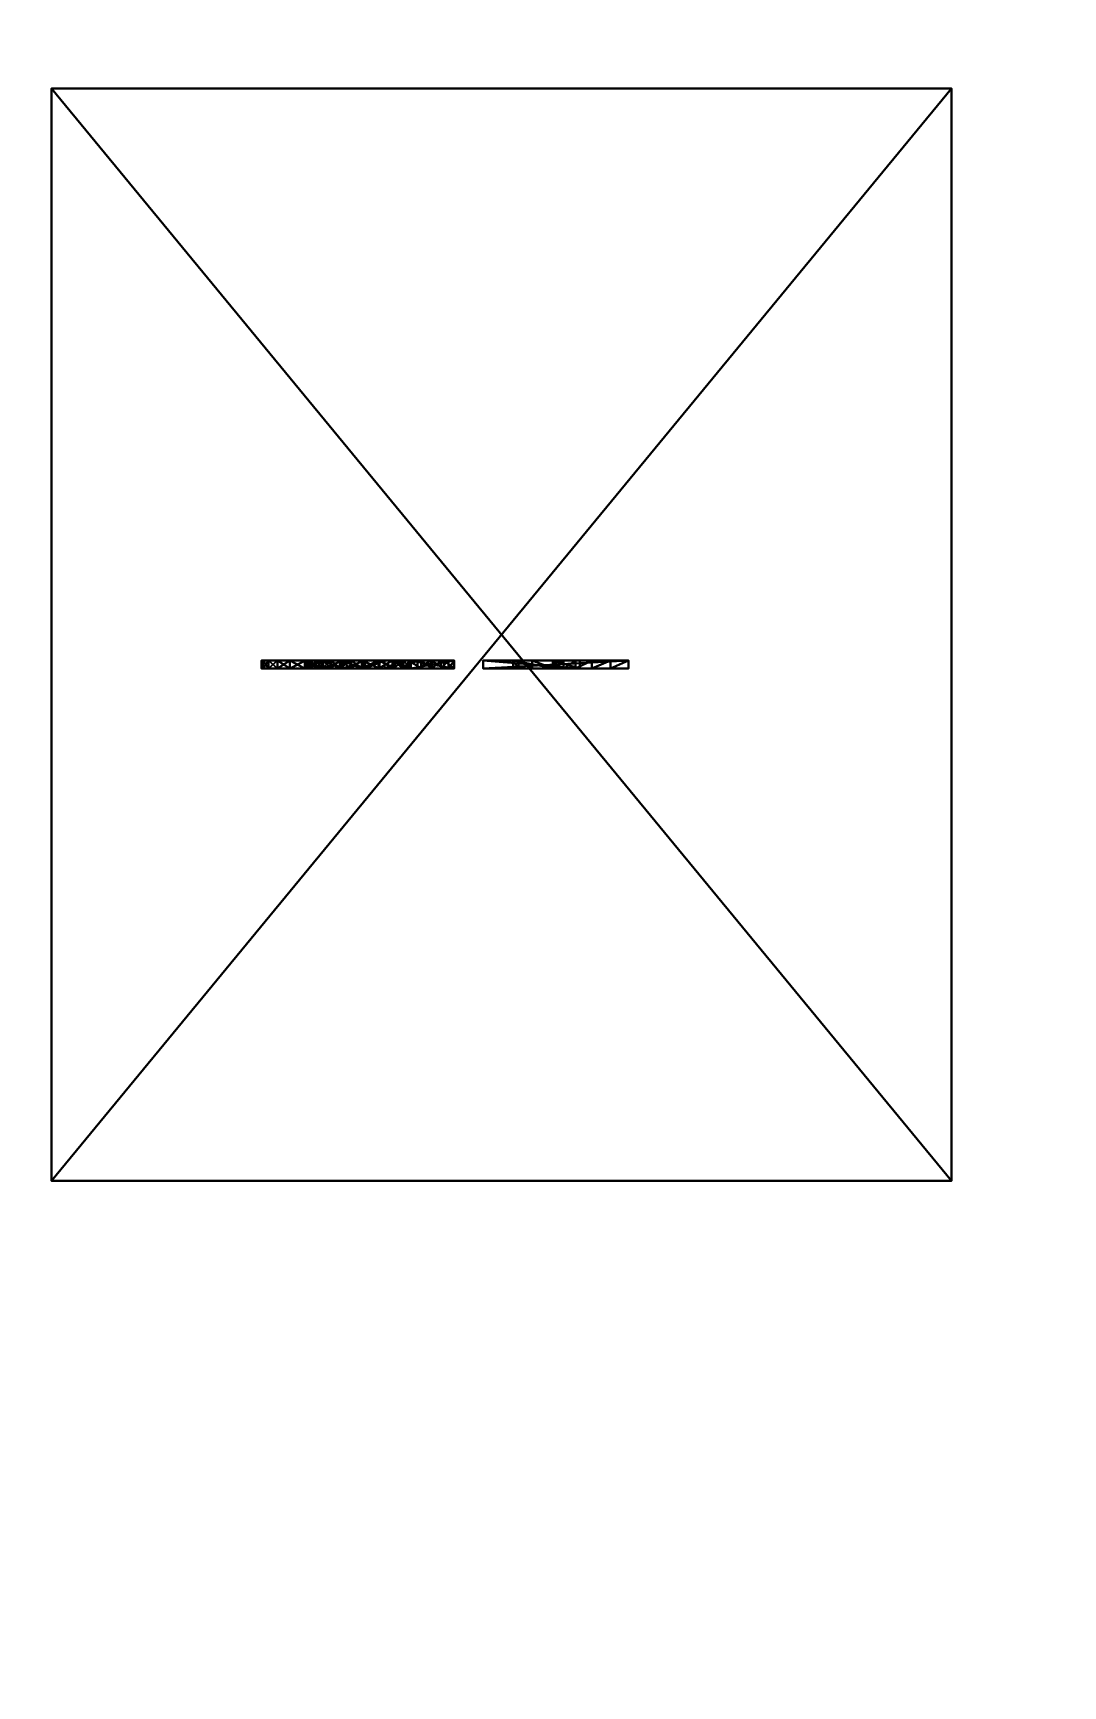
# Model space of a CAD drawing. Extents: x -4.3 to 2.7, y -5.9 to 5.2.
# Drawn here: x -0.1171 to 0.1403, y 4.2373 to 4.6503 of the extents above; entities that cross this region are included whole.
import ezdxf

# ---------------------------------------------------------------- set-up
doc = ezdxf.new("R2010")
doc.units = 0
doc.header["$LTSCALE"] = 0.0254
doc.layers.get('0').update_dxf_attribs({"linetype": 'CONTINUOUS'})
doc.layers.get('DEFPOINTS').update_dxf_attribs({"linetype": 'CONTINUOUS'})
doc.layers.add('C__CROWN_', color=22, linetype='CONTINUOUS')
doc.layers.add('ROOM', color=252, linetype='CONTINUOUS')
doc.styles.add('TAHOMA', font='')
doc.styles.get('TAHOMA').set_extended_font_data('Tahoma')
doc.dimstyles.new('DIMSTYLE1', dxfattribs={"dimtxt": 0.211521, "dimasz": 0.0127, "dimexe": 0.0127, "dimexo": 0.0127, "dimgap": 0.00254, "dimtad": 0, "dimtih": 1, "dimtoh": 1, "dimdec": 3, "dimzin": 0, "dimtxsty": 'TAHOMA', "dimblk": 'ARCHTICK', "dimcen": 0.09, "dimazin": 3, "dimtfac": 1, "dimtdec": 4, "dimtofl": 0, "dimtmove": 0, "dimatfit": 3, "dimtolj": 1, "dimtzin": 0})

# ---------------------------------------------------------------- blocks, each defined once
blk = doc.blocks.new('GROUPE66_1')
at = {"color": 0}
for p, q in [((0.0154, 0.05438), (0.0154, 0.05438, 0.002)), ((0.0154, 0.05438), (0.0154, 0.05438, 0.002)), ((0.02037, 0.05582), (0.02037, 0.05582, 0.002)), ((0.02037, 0.05582), (0.02037, 0.05582, 0.002)), ((0.0259, 0.05629), (0.0259, 0.05629, 0.002)), ((0.0259, 0.05629), (0.0259, 0.05629, 0.002)), ((0.03074, 0.05592), (0.03074, 0.05592, 0.002)), ((0.03074, 0.05592), (0.03074, 0.05592, 0.002)), ((0.0351, 0.05479), (0.0351, 0.05479, 0.002)), ((0.0351, 0.05479), (0.0351, 0.05479, 0.002)), ((0.05546, 0.04474), (0.05546, 0.0546)), ((0.05546, 0.0546), (0.09175, 0.0546)), ((0.05546, 0.04474, 0.002), (0.05546, 0.0546, 0.002)), ((0.05546, 0.0546, 0.002), (0.09175, 0.0546, 0.002)), ((0.05546, 0.04474), (0.05546, 0.0546)), ((0.05546, 0.04474, 0.002), (0.05546, 0.0546, 0.002)), ((0.05546, 0.0546), (0.05546, 0.0546, 0.002)), ((0.05546, 0.0546), (0.09175, 0.0546)), ((0.05546, 0.0546), (0.05546, 0.0546, 0.002)), ((0.05546, 0.0546, 0.002), (0.09175, 0.0546, 0.002)), ((0.09175, 0.0546), (0.09175, 0.04689)), ((0.09175, 0.0546, 0.002), (0.09175, 0.04689, 0.002)), ((0.09175, 0.0546), (0.09175, 0.0546, 0.002)), ((0.09175, 0.0546), (0.09175, 0.04689)), ((0.09175, 0.0546), (0.09175, 0.0546, 0.002)), ((0.09175, 0.0546, 0.002), (0.09175, 0.04689, 0.002)), ((0.01098, 0.05199), (0.01098, 0.05199, 0.002)), ((0.01098, 0.05199), (0.01098, 0.05199, 0.002)), ((0.03899, 0.05292), (0.03899, 0.05292, 0.002)), ((0.03899, 0.05292), (0.03899, 0.05292, 0.002)), ((0.0424, 0.05029), (0.0424, 0.05029, 0.002)), ((0.0424, 0.05029), (0.0424, 0.05029, 0.002)), ((0.00714, 0.04865), (0.00714, 0.04865, 0.002)), ((0.00714, 0.04865), (0.00714, 0.04865, 0.002)), ((0.01976, 0.04564), (0.01976, 0.04564, 0.002)), ((0.01976, 0.04564), (0.01976, 0.04564, 0.002)), ((0.0224, 0.04647), (0.0224, 0.04647, 0.002)), ((0.0224, 0.04647), (0.0224, 0.04647, 0.002)), ((0.02533, 0.04674), (0.02533, 0.04674, 0.002)), ((0.02533, 0.04674), (0.02533, 0.04674, 0.002)), ((0.02945, 0.04612), (0.02945, 0.04612, 0.002)), ((0.02945, 0.04612), (0.02945, 0.04612, 0.002)), ((0.0457, 0.04597), (0.0457, 0.04597, 0.002)), ((0.0457, 0.04597), (0.0457, 0.04597, 0.002)), ((0.09175, 0.04689), (0.09175, 0.04689, 0.002)), ((0.09175, 0.04689), (0.09175, 0.04689, 0.002)), ((0.00401, 0.04444), (0.00401, 0.04444, 0.002)), ((0.00401, 0.04444), (0.00401, 0.04444, 0.002)), ((0.01535, 0.04232), (0.01535, 0.04232, 0.002)), ((0.01535, 0.04232), (0.01535, 0.04232, 0.002)), ((0.01741, 0.04426), (0.01741, 0.04426, 0.002)), ((0.01741, 0.04426), (0.01741, 0.04426, 0.002)), ((0.0329, 0.04425), (0.0329, 0.04425, 0.002)), ((0.0329, 0.04425), (0.0329, 0.04425, 0.002)), ((0.07959, 0.04474), (0.05546, 0.04474)), ((0.07959, 0.04474, 0.002), (0.05546, 0.04474, 0.002)), ((0.05546, 0.04474), (0.05546, 0.04474, 0.002)), ((0.07959, 0.04474), (0.05546, 0.04474)), ((0.07959, 0.04474, 0.002), (0.05546, 0.04474, 0.002)), ((0.05546, 0.04474), (0.05546, 0.04474, 0.002)), ((0.07959, 0.04474), (0.07959, 0.04474, 0.002)), ((0.07959, 0.04474), (0.07959, 0.04474, 0.002)), ((0.08722, 0.04151), (0.08722, 0.04151, 0.002)), ((0.08722, 0.04151), (0.08722, 0.04151, 0.002)), ((0.00178, 0.03946), (0.00178, 0.03946, 0.002)), ((0.00178, 0.03946), (0.00178, 0.03946, 0.002)), ((0.01367, 0.03977), (0.01367, 0.03977, 0.002)), ((0.01367, 0.03977), (0.01367, 0.03977, 0.002)), ((0.03549, 0.04131), (0.03549, 0.04131, 0.002)), ((0.03549, 0.04131), (0.03549, 0.04131, 0.002)), ((0.04806, 0.0401), (0.037, 0.03745)), ((0.04806, 0.0401, 0.002), (0.037, 0.03745, 0.002)), ((0.04806, 0.0401), (0.037, 0.03745)), ((0.04806, 0.0401, 0.002), (0.037, 0.03745, 0.002)), ((0.037, 0.03745), (0.037, 0.03745, 0.002)), ((0.037, 0.03745), (0.037, 0.03745, 0.002)), ((0.04806, 0.0401), (0.04806, 0.0401, 0.002)), ((0.04806, 0.0401), (0.04806, 0.0401, 0.002)), ((0.00045, 0.03371), (0.00045, 0.03371, 0.002)), ((0.00045, 0.03371), (0.00045, 0.03371, 0.002)), ((0.01247, 0.03654), (0.01247, 0.03654, 0.002)), ((0.01247, 0.03654), (0.01247, 0.03654, 0.002)), ((0.07286, 0.03471), (0.07286, 0.03471, 0.002)), ((0.07286, 0.03471), (0.07286, 0.03471, 0.002)), ((0.08261, 0.03421), (0.08261, 0.03421, 0.002)), ((0.08261, 0.03421), (0.08261, 0.03421, 0.002)), ((0.01176, 0.03262), (0.01176, 0.03262, 0.002)), ((0.01176, 0.03262), (0.01176, 0.03262, 0.002)), ((0, 0.02718), (0, 0.02718, 0.002)), ((0, 0.02718), (0, 0.02718, 0.002)), ((0.01152, 0.02802), (0.01152, 0.02802, 0.002)), ((0.01152, 0.02802), (0.01152, 0.02802, 0.002)), ((0.07852, 0.02568), (0.07852, 0.02568, 0.002)), ((0.07852, 0.02568), (0.07852, 0.02568, 0.002)), ((0.00044, 0.021), (0.00044, 0.021, 0.002)), ((0.00044, 0.021), (0.00044, 0.021, 0.002)), ((0.01175, 0.02314), (0.01175, 0.02314, 0.002)), ((0.01175, 0.02314), (0.01175, 0.02314, 0.002)), ((0.06764, 0.02341), (0.06764, 0.02341, 0.002)), ((0.06764, 0.02341), (0.06764, 0.02341, 0.002)), ((0.01246, 0.01903), (0.01246, 0.01903, 0.002)), ((0.01246, 0.01903), (0.01246, 0.01903, 0.002)), ((0.03738, 0.02035), (0.04821, 0.01691)), ((0.03738, 0.02035, 0.002), (0.04821, 0.01691, 0.002)), ((0.03738, 0.02035), (0.04821, 0.01691)), ((0.03738, 0.02035), (0.03738, 0.02035, 0.002)), ((0.03738, 0.02035, 0.002), (0.04821, 0.01691, 0.002)), ((0.03738, 0.02035), (0.03738, 0.02035, 0.002)), ((0.04821, 0.01691), (0.04821, 0.01691, 0.002)), ((0.04821, 0.01691), (0.04821, 0.01691, 0.002)), ((0.07553, 0.01663), (0.07553, 0.01663, 0.002)), ((0.07553, 0.01663), (0.07553, 0.01663, 0.002)), ((0.00177, 0.0155), (0.00177, 0.0155, 0.002)), ((0.00177, 0.0155), (0.00177, 0.0155, 0.002)), ((0.01364, 0.01567), (0.01364, 0.01567, 0.002)), ((0.01364, 0.01567), (0.01364, 0.01567, 0.002)), ((0.01529, 0.01306), (0.01529, 0.01306, 0.002)), ((0.01529, 0.01306), (0.01529, 0.01306, 0.002)), ((0.03553, 0.01508), (0.03553, 0.01508, 0.002)), ((0.03553, 0.01508), (0.03553, 0.01508, 0.002)), ((0.04676, 0.01268), (0.04676, 0.01268, 0.002)), ((0.04676, 0.01268), (0.04676, 0.01268, 0.002)), ((0.00399, 0.0107), (0.00399, 0.0107, 0.002)), ((0.00399, 0.0107), (0.00399, 0.0107, 0.002)), ((0.01732, 0.01111), (0.01732, 0.01111, 0.002)), ((0.01732, 0.01111), (0.01732, 0.01111, 0.002)), ((0.01963, 0.00972), (0.01963, 0.00972, 0.002)), ((0.01963, 0.00972), (0.01963, 0.00972, 0.002)), ((0.02223, 0.00889), (0.02223, 0.00889, 0.002)), ((0.02223, 0.00889), (0.02223, 0.00889, 0.002)), ((0.02511, 0.00861), (0.02511, 0.00861, 0.002)), ((0.02511, 0.00861), (0.02511, 0.00861, 0.002)), ((0.02925, 0.00932), (0.02925, 0.00932, 0.002)), ((0.02925, 0.00932), (0.02925, 0.00932, 0.002)), ((0.03277, 0.01144), (0.03277, 0.01144, 0.002)), ((0.03277, 0.01144), (0.03277, 0.01144, 0.002)), ((0.0449, 0.00902), (0.0449, 0.00902, 0.002)), ((0.0449, 0.00902), (0.0449, 0.00902, 0.002)), ((0.06422, 0.01159), (0.06422, 0.01159, 0.002)), ((0.06422, 0.01159), (0.06422, 0.01159, 0.002)), ((0.0071, 0.00659), (0.0071, 0.00659, 0.002)), ((0.0071, 0.00659), (0.0071, 0.00659, 0.002)), ((0.04262, 0.00595), (0.04262, 0.00595, 0.002)), ((0.04262, 0.00595), (0.04262, 0.00595, 0.002)), ((0.07371, 0.00782), (0.07371, 0.00782, 0.002)), ((0.07371, 0.00782), (0.07371, 0.00782, 0.002)), ((0.01089, 0.00329), (0.01089, 0.00329, 0.002)), ((0.01089, 0.00329), (0.01089, 0.00329, 0.002)), ((0.01518, 0.00094), (0.01518, 0.00094, 0.002)), ((0.01518, 0.00094), (0.01518, 0.00094, 0.002)), ((0.03335, 0.00016), (0.03335, 0.00016, 0.002)), ((0.03335, 0.00016), (0.03335, 0.00016, 0.002)), ((0.03683, 0.00153), (0.03683, 0.00153, 0.002)), ((0.03683, 0.00153), (0.03683, 0.00153, 0.002)), ((0.03993, 0.00345), (0.03993, 0.00345, 0.002)), ((0.03993, 0.00345), (0.03993, 0.00345, 0.002)), ((0.07313, 0), (0.0629, 0)), ((0.07313, 0, 0.002), (0.0629, 0, 0.002)), ((0.07313, 0), (0.0629, 0)), ((0.07313, 0, 0.002), (0.0629, 0, 0.002)), ((0.0629, 0), (0.0629, 0, 0.002)), ((0.0629, 0), (0.0629, 0, 0.002)), ((0.07313, 0), (0.07313, 0, 0.002)), ((0.07313, 0), (0.07313, 0, 0.002)), ((0.01995, -0.00047), (0.01995, -0.00047, 0.002)), ((0.01995, -0.00047), (0.01995, -0.00047, 0.002)), ((0.02522, -0.00094), (0.02522, -0.00094, 0.002)), ((0.02522, -0.00094), (0.02522, -0.00094, 0.002)), ((0.02948, -0.00067), (0.02948, -0.00067, 0.002)), ((0.02948, -0.00067), (0.02948, -0.00067, 0.002))]:
    blk.add_line(p, q, dxfattribs=at)
at = {"color": 28}
mesh = blk.add_polyface(dxfattribs=at)
corners = [(0.01098, 0.05199), (0.01176, 0.03262), (0.01152, 0.02802), (0.0154, 0.05438), (0.01247, 0.03654), (0.01367, 0.03977), (0.01535, 0.04232), (0.01741, 0.04426), (0.02037, 0.05582), (0.01976, 0.04564), (0.0224, 0.04647), (0.0259, 0.05629), (0.02533, 0.04674), (0.02945, 0.04612), (0.03074, 0.05592), (0.0329, 0.04425), (0.0351, 0.05479), (0.03549, 0.04131), (0.03899, 0.05292), (0.037, 0.03745), (0.04806, 0.0401), (0.0424, 0.05029), (0.0457, 0.04597), (0.00045, 0.03371), (0.00044, 0.021), (0, 0.02718), (0.00177, 0.0155), (0.00178, 0.03946), (0.00399, 0.0107), (0.00401, 0.04444), (0.0071, 0.00659), (0.00714, 0.04865), (0.01089, 0.00329), (0.01175, 0.02314), (0.01518, 0.00094), (0.01246, 0.01903), (0.01364, 0.01567), (0.01529, 0.01306), (0.01995, -0.00047), (0.01732, 0.01111), (0.01963, 0.00972), (0.02223, 0.00889), (0.02522, -0.00094), (0.02511, 0.00861), (0.02925, 0.00932), (0.02948, -0.00067), (0.03277, 0.01144), (0.03335, 0.00016), (0.03553, 0.01508), (0.03683, 0.00153), (0.03738, 0.02035), (0.03993, 0.00345), (0.04821, 0.01691), (0.04262, 0.00595), (0.0449, 0.00902), (0.04676, 0.01268)]
mesh.append_faces([[corners[k] for k in face] for face in [(20, 21, 22), (23, 24, 25), (54, 52, 55)]], dxfattribs={"vtx0": -1, "color": 28})
mesh.append_faces([[corners[k] for k in face] for face in [(1, 3, 4), (4, 3, 5), (5, 3, 6), (6, 3, 7), (7, 8, 9), (9, 8, 10), (10, 11, 12), (12, 11, 13), (13, 14, 15), (15, 16, 17), (17, 18, 19), (19, 18, 20), (24, 23, 26), (26, 27, 28), (28, 29, 30), (30, 31, 32), (32, 33, 34), (34, 37, 38), (38, 41, 42), (42, 44, 45), (45, 46, 47), (47, 48, 49), (49, 50, 51), (51, 52, 53), (53, 52, 54)]], dxfattribs={"vtx0": -1, "vtx1": -1, "color": 28})
mesh.append_faces([[corners[k] for k in face] for face in [(32, 0, 2)]], dxfattribs={"vtx0": -1, "vtx1": -1, "vtx2": -1, "color": 28})
mesh.append_faces([[corners[k] for k in face] for face in [(0, 1, 2), (1, 0, 3), (7, 3, 8), (10, 8, 11), (13, 11, 14), (15, 14, 16), (17, 16, 18), (20, 18, 21), (26, 23, 27), (28, 27, 29), (30, 29, 31), (32, 31, 0), (32, 2, 33), (34, 33, 35), (34, 35, 36), (34, 36, 37), (38, 37, 39), (38, 39, 40), (38, 40, 41), (42, 41, 43), (42, 43, 44), (45, 44, 46), (47, 46, 48), (49, 48, 50), (51, 50, 52)]], dxfattribs={"vtx0": -1, "vtx2": -1, "color": 28})
mesh = blk.add_polyface(dxfattribs=at)
corners = [(0.00044, 0.021, 0.002), (0.00045, 0.03371, 0.002), (0, 0.02718, 0.002), (0.00177, 0.0155, 0.002), (0.00178, 0.03946, 0.002), (0.00399, 0.0107, 0.002), (0.00401, 0.04444, 0.002), (0.0071, 0.00659, 0.002), (0.00714, 0.04865, 0.002), (0.01089, 0.00329, 0.002), (0.01098, 0.05199, 0.002), (0.01152, 0.02802, 0.002), (0.01175, 0.02314, 0.002), (0.01518, 0.00094, 0.002), (0.01246, 0.01903, 0.002), (0.01364, 0.01567, 0.002), (0.01529, 0.01306, 0.002), (0.01995, -0.00047, 0.002), (0.01732, 0.01111, 0.002), (0.01963, 0.00972, 0.002), (0.02223, 0.00889, 0.002), (0.02522, -0.00094, 0.002), (0.02511, 0.00861, 0.002), (0.02925, 0.00932, 0.002), (0.02948, -0.00067, 0.002), (0.03277, 0.01144, 0.002), (0.03335, 0.00016, 0.002), (0.03553, 0.01508, 0.002), (0.03683, 0.00153, 0.002), (0.03738, 0.02035, 0.002), (0.03993, 0.00345, 0.002), (0.04821, 0.01691, 0.002), (0.04262, 0.00595, 0.002), (0.0449, 0.00902, 0.002), (0.04676, 0.01268, 0.002), (0.01176, 0.03262, 0.002), (0.0154, 0.05438, 0.002), (0.01247, 0.03654, 0.002), (0.01367, 0.03977, 0.002), (0.01535, 0.04232, 0.002), (0.01741, 0.04426, 0.002), (0.02037, 0.05582, 0.002), (0.01976, 0.04564, 0.002), (0.0224, 0.04647, 0.002), (0.0259, 0.05629, 0.002), (0.02533, 0.04674, 0.002), (0.02945, 0.04612, 0.002), (0.03074, 0.05592, 0.002), (0.0329, 0.04425, 0.002), (0.0351, 0.05479, 0.002), (0.03549, 0.04131, 0.002), (0.03899, 0.05292, 0.002), (0.037, 0.03745, 0.002), (0.04806, 0.0401, 0.002), (0.0424, 0.05029, 0.002), (0.0457, 0.04597, 0.002)]
mesh.append_faces([[corners[k] for k in face] for face in [(0, 1, 2), (31, 33, 34), (54, 53, 55)]], dxfattribs={"vtx0": -1, "color": 28})
mesh.append_faces([[corners[k] for k in face] for face in [(1, 3, 4), (4, 5, 6), (6, 7, 8), (8, 9, 10), (11, 9, 12), (12, 13, 14), (14, 13, 15), (15, 13, 16), (16, 17, 18), (18, 17, 19), (19, 17, 20), (20, 21, 22), (22, 21, 23), (23, 24, 25), (25, 26, 27), (27, 28, 29), (29, 30, 31), (10, 35, 36), (35, 10, 11), (36, 40, 41), (41, 43, 44), (44, 46, 47), (47, 48, 49), (49, 50, 51), (51, 53, 54)]], dxfattribs={"vtx0": -1, "vtx1": -1, "color": 28})
mesh.append_faces([[corners[k] for k in face] for face in [(10, 9, 11)]], dxfattribs={"vtx0": -1, "vtx1": -1, "vtx2": -1, "color": 28})
mesh.append_faces([[corners[k] for k in face] for face in [(1, 0, 3), (4, 3, 5), (6, 5, 7), (8, 7, 9), (12, 9, 13), (16, 13, 17), (20, 17, 21), (23, 21, 24), (25, 24, 26), (27, 26, 28), (29, 28, 30), (31, 30, 32), (31, 32, 33), (36, 35, 37), (36, 37, 38), (36, 38, 39), (36, 39, 40), (41, 40, 42), (41, 42, 43), (44, 43, 45), (44, 45, 46), (47, 46, 48), (49, 48, 50), (51, 50, 52), (51, 52, 53)]], dxfattribs={"vtx0": -1, "vtx2": -1, "color": 28})
mesh = blk.add_polyface(dxfattribs=at)
corners = [(0.01098, 0.05199, 0.002), (0.0154, 0.05438), (0.01098, 0.05199), (0.0154, 0.05438, 0.002)]
mesh.append_faces([[corners[k] for k in face] for face in [(0, 1, 2), (1, 0, 3)]], dxfattribs={"vtx0": -1, "color": 28})
mesh = blk.add_polyface(dxfattribs=at)
corners = [(0.0154, 0.05438, 0.002), (0.02037, 0.05582), (0.0154, 0.05438), (0.02037, 0.05582, 0.002)]
mesh.append_faces([[corners[k] for k in face] for face in [(0, 1, 2), (1, 0, 3)]], dxfattribs={"vtx0": -1, "color": 28})
mesh = blk.add_polyface(dxfattribs=at)
corners = [(0.02037, 0.05582, 0.002), (0.0259, 0.05629), (0.02037, 0.05582), (0.0259, 0.05629, 0.002)]
mesh.append_faces([[corners[k] for k in face] for face in [(0, 1, 2), (1, 0, 3)]], dxfattribs={"vtx0": -1, "color": 28})
mesh = blk.add_polyface(dxfattribs=at)
corners = [(0.0259, 0.05629, 0.002), (0.03074, 0.05592), (0.0259, 0.05629), (0.03074, 0.05592, 0.002)]
mesh.append_faces([[corners[k] for k in face] for face in [(0, 1, 2), (1, 0, 3)]], dxfattribs={"vtx0": -1, "color": 28})
mesh = blk.add_polyface(dxfattribs=at)
corners = [(0.03074, 0.05592, 0.002), (0.0351, 0.05479), (0.03074, 0.05592), (0.0351, 0.05479, 0.002)]
mesh.append_faces([[corners[k] for k in face] for face in [(0, 1, 2), (1, 0, 3)]], dxfattribs={"vtx0": -1, "color": 28})
mesh = blk.add_polyface(dxfattribs=at)
corners = [(0.0351, 0.05479, 0.002), (0.03899, 0.05292), (0.0351, 0.05479), (0.03899, 0.05292, 0.002)]
mesh.append_faces([[corners[k] for k in face] for face in [(0, 1, 2), (1, 0, 3)]], dxfattribs={"vtx0": -1, "color": 28})
mesh = blk.add_polyface(dxfattribs=at)
corners = [(0.09175, 0.0546), (0.05546, 0.04474), (0.05546, 0.0546), (0.07959, 0.04474), (0.08261, 0.03421), (0.08722, 0.04151), (0.09175, 0.04689), (0.06422, 0.01159), (0.07313, 0), (0.0629, 0), (0.06764, 0.02341), (0.07286, 0.03471), (0.07371, 0.00782), (0.07553, 0.01663), (0.07852, 0.02568)]
mesh.append_faces([[corners[k] for k in face] for face in [(0, 1, 2), (5, 0, 6), (7, 8, 9)]], dxfattribs={"vtx0": -1, "color": 28})
mesh.append_faces([[corners[k] for k in face] for face in [(1, 0, 3), (4, 0, 5), (8, 11, 12), (12, 3, 13), (13, 3, 14), (14, 3, 4)]], dxfattribs={"vtx0": -1, "vtx1": -1, "color": 28})
mesh.append_faces([[corners[k] for k in face] for face in [(3, 0, 4)]], dxfattribs={"vtx0": -1, "vtx1": -1, "vtx2": -1, "color": 28})
mesh.append_faces([[corners[k] for k in face] for face in [(8, 7, 10), (8, 10, 11), (12, 11, 3)]], dxfattribs={"vtx0": -1, "vtx2": -1, "color": 28})
mesh = blk.add_polyface(dxfattribs=at)
corners = [(0.07313, 0, 0.002), (0.06422, 0.01159, 0.002), (0.0629, 0, 0.002), (0.06764, 0.02341, 0.002), (0.07286, 0.03471, 0.002), (0.07371, 0.00782, 0.002), (0.07959, 0.04474, 0.002), (0.07553, 0.01663, 0.002), (0.07852, 0.02568, 0.002), (0.08261, 0.03421, 0.002), (0.05546, 0.0546, 0.002), (0.05546, 0.04474, 0.002), (0.09175, 0.0546, 0.002), (0.08722, 0.04151, 0.002), (0.09175, 0.04689, 0.002)]
mesh.append_faces([[corners[k] for k in face] for face in [(0, 1, 2), (6, 10, 11), (12, 13, 14)]], dxfattribs={"vtx0": -1, "color": 28})
mesh.append_faces([[corners[k] for k in face] for face in [(1, 0, 3), (3, 0, 4), (4, 5, 6), (10, 6, 12)]], dxfattribs={"vtx0": -1, "vtx1": -1, "color": 28})
mesh.append_faces([[corners[k] for k in face] for face in [(12, 6, 9)]], dxfattribs={"vtx0": -1, "vtx1": -1, "vtx2": -1, "color": 28})
mesh.append_faces([[corners[k] for k in face] for face in [(4, 0, 5), (6, 5, 7), (6, 7, 8), (6, 8, 9), (12, 9, 13)]], dxfattribs={"vtx0": -1, "vtx2": -1, "color": 28})
mesh = blk.add_polyface(dxfattribs=at)
corners = [(0.05546, 0.0546, 0.002), (0.05546, 0.04474), (0.05546, 0.04474, 0.002), (0.05546, 0.0546)]
mesh.append_faces([[corners[k] for k in face] for face in [(0, 1, 2), (1, 0, 3)]], dxfattribs={"vtx0": -1, "color": 28})
mesh = blk.add_polyface(dxfattribs=at)
corners = [(0.05546, 0.0546, 0.002), (0.09175, 0.0546), (0.05546, 0.0546), (0.09175, 0.0546, 0.002)]
mesh.append_faces([[corners[k] for k in face] for face in [(0, 1, 2), (1, 0, 3)]], dxfattribs={"vtx0": -1, "color": 28})
mesh = blk.add_polyface(dxfattribs=at)
corners = [(0.09175, 0.0546), (0.09175, 0.04689, 0.002), (0.09175, 0.04689), (0.09175, 0.0546, 0.002)]
mesh.append_faces([[corners[k] for k in face] for face in [(0, 1, 2), (1, 0, 3)]], dxfattribs={"vtx0": -1, "color": 28})
mesh = blk.add_polyface(dxfattribs=at)
corners = [(0.00714, 0.04865, 0.002), (0.01098, 0.05199), (0.00714, 0.04865), (0.01098, 0.05199, 0.002)]
mesh.append_faces([[corners[k] for k in face] for face in [(0, 1, 2), (1, 0, 3)]], dxfattribs={"vtx0": -1, "color": 28})
mesh = blk.add_polyface(dxfattribs=at)
corners = [(0.03899, 0.05292, 0.002), (0.0424, 0.05029), (0.03899, 0.05292), (0.0424, 0.05029, 0.002)]
mesh.append_faces([[corners[k] for k in face] for face in [(0, 1, 2), (1, 0, 3)]], dxfattribs={"vtx0": -1, "color": 28})
mesh = blk.add_polyface(dxfattribs=at)
corners = [(0.0424, 0.05029), (0.0457, 0.04597, 0.002), (0.0457, 0.04597), (0.0424, 0.05029, 0.002)]
mesh.append_faces([[corners[k] for k in face] for face in [(0, 1, 2), (1, 0, 3)]], dxfattribs={"vtx0": -1, "color": 28})
mesh = blk.add_polyface(dxfattribs=at)
corners = [(0.00714, 0.04865, 0.002), (0.00401, 0.04444), (0.00401, 0.04444, 0.002), (0.00714, 0.04865)]
mesh.append_faces([[corners[k] for k in face] for face in [(0, 1, 2), (1, 0, 3)]], dxfattribs={"vtx0": -1, "color": 28})
mesh = blk.add_polyface(dxfattribs=at)
corners = [(0.01976, 0.04564, 0.002), (0.01741, 0.04426), (0.01976, 0.04564), (0.01741, 0.04426, 0.002)]
mesh.append_faces([[corners[k] for k in face] for face in [(0, 1, 2), (1, 0, 3)]], dxfattribs={"vtx0": -1, "color": 28})
mesh = blk.add_polyface(dxfattribs=at)
corners = [(0.0224, 0.04647, 0.002), (0.01976, 0.04564), (0.0224, 0.04647), (0.01976, 0.04564, 0.002)]
mesh.append_faces([[corners[k] for k in face] for face in [(0, 1, 2), (1, 0, 3)]], dxfattribs={"vtx0": -1, "color": 28})
mesh = blk.add_polyface(dxfattribs=at)
corners = [(0.02533, 0.04674, 0.002), (0.0224, 0.04647), (0.02533, 0.04674), (0.0224, 0.04647, 0.002)]
mesh.append_faces([[corners[k] for k in face] for face in [(0, 1, 2), (1, 0, 3)]], dxfattribs={"vtx0": -1, "color": 28})
mesh = blk.add_polyface(dxfattribs=at)
corners = [(0.02945, 0.04612, 0.002), (0.02533, 0.04674), (0.02945, 0.04612), (0.02533, 0.04674, 0.002)]
mesh.append_faces([[corners[k] for k in face] for face in [(0, 1, 2), (1, 0, 3)]], dxfattribs={"vtx0": -1, "color": 28})
mesh = blk.add_polyface(dxfattribs=at)
corners = [(0.0329, 0.04425, 0.002), (0.02945, 0.04612), (0.0329, 0.04425), (0.02945, 0.04612, 0.002)]
mesh.append_faces([[corners[k] for k in face] for face in [(0, 1, 2), (1, 0, 3)]], dxfattribs={"vtx0": -1, "color": 28})
mesh = blk.add_polyface(dxfattribs=at)
corners = [(0.0457, 0.04597), (0.04806, 0.0401, 0.002), (0.04806, 0.0401), (0.0457, 0.04597, 0.002)]
mesh.append_faces([[corners[k] for k in face] for face in [(0, 1, 2), (1, 0, 3)]], dxfattribs={"vtx0": -1, "color": 28})
mesh = blk.add_polyface(dxfattribs=at)
corners = [(0.09175, 0.04689), (0.08722, 0.04151, 0.002), (0.08722, 0.04151), (0.09175, 0.04689, 0.002)]
mesh.append_faces([[corners[k] for k in face] for face in [(0, 1, 2), (1, 0, 3)]], dxfattribs={"vtx0": -1, "color": 28})
mesh = blk.add_polyface(dxfattribs=at)
corners = [(0.00401, 0.04444, 0.002), (0.00178, 0.03946), (0.00178, 0.03946, 0.002), (0.00401, 0.04444)]
mesh.append_faces([[corners[k] for k in face] for face in [(0, 1, 2), (1, 0, 3)]], dxfattribs={"vtx0": -1, "color": 28})
mesh = blk.add_polyface(dxfattribs=at)
corners = [(0.01535, 0.04232), (0.01367, 0.03977, 0.002), (0.01367, 0.03977), (0.01535, 0.04232, 0.002)]
mesh.append_faces([[corners[k] for k in face] for face in [(0, 1, 2), (1, 0, 3)]], dxfattribs={"vtx0": -1, "color": 28})
mesh = blk.add_polyface(dxfattribs=at)
corners = [(0.01741, 0.04426, 0.002), (0.01535, 0.04232), (0.01741, 0.04426), (0.01535, 0.04232, 0.002)]
mesh.append_faces([[corners[k] for k in face] for face in [(0, 1, 2), (1, 0, 3)]], dxfattribs={"vtx0": -1, "color": 28})
mesh = blk.add_polyface(dxfattribs=at)
corners = [(0.0329, 0.04425, 0.002), (0.03549, 0.04131), (0.03549, 0.04131, 0.002), (0.0329, 0.04425)]
mesh.append_faces([[corners[k] for k in face] for face in [(0, 1, 2), (1, 0, 3)]], dxfattribs={"vtx0": -1, "color": 28})
mesh = blk.add_polyface(dxfattribs=at)
corners = [(0.07959, 0.04474, 0.002), (0.05546, 0.04474), (0.07959, 0.04474), (0.05546, 0.04474, 0.002)]
mesh.append_faces([[corners[k] for k in face] for face in [(0, 1, 2), (1, 0, 3)]], dxfattribs={"vtx0": -1, "color": 28})
mesh = blk.add_polyface(dxfattribs=at)
corners = [(0.07959, 0.04474, 0.002), (0.07286, 0.03471), (0.07286, 0.03471, 0.002), (0.07959, 0.04474)]
mesh.append_faces([[corners[k] for k in face] for face in [(0, 1, 2), (1, 0, 3)]], dxfattribs={"vtx0": -1, "color": 28})
mesh = blk.add_polyface(dxfattribs=at)
corners = [(0.08722, 0.04151), (0.08261, 0.03421, 0.002), (0.08261, 0.03421), (0.08722, 0.04151, 0.002)]
mesh.append_faces([[corners[k] for k in face] for face in [(0, 1, 2), (1, 0, 3)]], dxfattribs={"vtx0": -1, "color": 28})
mesh = blk.add_polyface(dxfattribs=at)
corners = [(0.00178, 0.03946, 0.002), (0.00045, 0.03371), (0.00045, 0.03371, 0.002), (0.00178, 0.03946)]
mesh.append_faces([[corners[k] for k in face] for face in [(0, 1, 2), (1, 0, 3)]], dxfattribs={"vtx0": -1, "color": 28})
mesh = blk.add_polyface(dxfattribs=at)
corners = [(0.01367, 0.03977), (0.01247, 0.03654, 0.002), (0.01247, 0.03654), (0.01367, 0.03977, 0.002)]
mesh.append_faces([[corners[k] for k in face] for face in [(0, 1, 2), (1, 0, 3)]], dxfattribs={"vtx0": -1, "color": 28})
mesh = blk.add_polyface(dxfattribs=at)
corners = [(0.03549, 0.04131, 0.002), (0.037, 0.03745), (0.037, 0.03745, 0.002), (0.03549, 0.04131)]
mesh.append_faces([[corners[k] for k in face] for face in [(0, 1, 2), (1, 0, 3)]], dxfattribs={"vtx0": -1, "color": 28})
mesh = blk.add_polyface(dxfattribs=at)
corners = [(0.04806, 0.0401, 0.002), (0.037, 0.03745), (0.04806, 0.0401), (0.037, 0.03745, 0.002)]
mesh.append_faces([[corners[k] for k in face] for face in [(0, 1, 2), (1, 0, 3)]], dxfattribs={"vtx0": -1, "color": 28})
mesh = blk.add_polyface(dxfattribs=at)
corners = [(0.00045, 0.03371, 0.002), (0, 0.02718), (0, 0.02718, 0.002), (0.00045, 0.03371)]
mesh.append_faces([[corners[k] for k in face] for face in [(0, 1, 2), (1, 0, 3)]], dxfattribs={"vtx0": -1, "color": 28})
mesh = blk.add_polyface(dxfattribs=at)
corners = [(0.01247, 0.03654), (0.01176, 0.03262, 0.002), (0.01176, 0.03262), (0.01247, 0.03654, 0.002)]
mesh.append_faces([[corners[k] for k in face] for face in [(0, 1, 2), (1, 0, 3)]], dxfattribs={"vtx0": -1, "color": 28})
mesh = blk.add_polyface(dxfattribs=at)
corners = [(0.07286, 0.03471, 0.002), (0.06764, 0.02341), (0.06764, 0.02341, 0.002), (0.07286, 0.03471)]
mesh.append_faces([[corners[k] for k in face] for face in [(0, 1, 2), (1, 0, 3)]], dxfattribs={"vtx0": -1, "color": 28})
mesh = blk.add_polyface(dxfattribs=at)
corners = [(0.08261, 0.03421), (0.07852, 0.02568, 0.002), (0.07852, 0.02568), (0.08261, 0.03421, 0.002)]
mesh.append_faces([[corners[k] for k in face] for face in [(0, 1, 2), (1, 0, 3)]], dxfattribs={"vtx0": -1, "color": 28})
mesh = blk.add_polyface(dxfattribs=at)
corners = [(0.01176, 0.03262), (0.01152, 0.02802, 0.002), (0.01152, 0.02802), (0.01176, 0.03262, 0.002)]
mesh.append_faces([[corners[k] for k in face] for face in [(0, 1, 2), (1, 0, 3)]], dxfattribs={"vtx0": -1, "color": 28})
mesh = blk.add_polyface(dxfattribs=at)
corners = [(0, 0.02718, 0.002), (0.00044, 0.021), (0.00044, 0.021, 0.002), (0, 0.02718)]
mesh.append_faces([[corners[k] for k in face] for face in [(0, 1, 2), (1, 0, 3)]], dxfattribs={"vtx0": -1, "color": 28})
mesh = blk.add_polyface(dxfattribs=at)
corners = [(0.01152, 0.02802), (0.01175, 0.02314, 0.002), (0.01175, 0.02314), (0.01152, 0.02802, 0.002)]
mesh.append_faces([[corners[k] for k in face] for face in [(0, 1, 2), (1, 0, 3)]], dxfattribs={"vtx0": -1, "color": 28})
mesh = blk.add_polyface(dxfattribs=at)
corners = [(0.07852, 0.02568), (0.07553, 0.01663, 0.002), (0.07553, 0.01663), (0.07852, 0.02568, 0.002)]
mesh.append_faces([[corners[k] for k in face] for face in [(0, 1, 2), (1, 0, 3)]], dxfattribs={"vtx0": -1, "color": 28})
mesh = blk.add_polyface(dxfattribs=at)
corners = [(0.00044, 0.021, 0.002), (0.00177, 0.0155), (0.00177, 0.0155, 0.002), (0.00044, 0.021)]
mesh.append_faces([[corners[k] for k in face] for face in [(0, 1, 2), (1, 0, 3)]], dxfattribs={"vtx0": -1, "color": 28})
mesh = blk.add_polyface(dxfattribs=at)
corners = [(0.01175, 0.02314), (0.01246, 0.01903, 0.002), (0.01246, 0.01903), (0.01175, 0.02314, 0.002)]
mesh.append_faces([[corners[k] for k in face] for face in [(0, 1, 2), (1, 0, 3)]], dxfattribs={"vtx0": -1, "color": 28})
mesh = blk.add_polyface(dxfattribs=at)
corners = [(0.06764, 0.02341, 0.002), (0.06422, 0.01159), (0.06422, 0.01159, 0.002), (0.06764, 0.02341)]
mesh.append_faces([[corners[k] for k in face] for face in [(0, 1, 2), (1, 0, 3)]], dxfattribs={"vtx0": -1, "color": 28})
mesh = blk.add_polyface(dxfattribs=at)
corners = [(0.01246, 0.01903), (0.01364, 0.01567, 0.002), (0.01364, 0.01567), (0.01246, 0.01903, 0.002)]
mesh.append_faces([[corners[k] for k in face] for face in [(0, 1, 2), (1, 0, 3)]], dxfattribs={"vtx0": -1, "color": 28})
mesh = blk.add_polyface(dxfattribs=at)
corners = [(0.03738, 0.02035, 0.002), (0.03553, 0.01508), (0.03553, 0.01508, 0.002), (0.03738, 0.02035)]
mesh.append_faces([[corners[k] for k in face] for face in [(0, 1, 2), (1, 0, 3)]], dxfattribs={"vtx0": -1, "color": 28})
mesh = blk.add_polyface(dxfattribs=at)
corners = [(0.03738, 0.02035, 0.002), (0.04821, 0.01691), (0.03738, 0.02035), (0.04821, 0.01691, 0.002)]
mesh.append_faces([[corners[k] for k in face] for face in [(0, 1, 2), (1, 0, 3)]], dxfattribs={"vtx0": -1, "color": 28})
mesh = blk.add_polyface(dxfattribs=at)
corners = [(0.04821, 0.01691), (0.04676, 0.01268, 0.002), (0.04676, 0.01268), (0.04821, 0.01691, 0.002)]
mesh.append_faces([[corners[k] for k in face] for face in [(0, 1, 2), (1, 0, 3)]], dxfattribs={"vtx0": -1, "color": 28})
mesh = blk.add_polyface(dxfattribs=at)
corners = [(0.07553, 0.01663), (0.07371, 0.00782, 0.002), (0.07371, 0.00782), (0.07553, 0.01663, 0.002)]
mesh.append_faces([[corners[k] for k in face] for face in [(0, 1, 2), (1, 0, 3)]], dxfattribs={"vtx0": -1, "color": 28})
mesh = blk.add_polyface(dxfattribs=at)
corners = [(0.00177, 0.0155, 0.002), (0.00399, 0.0107), (0.00399, 0.0107, 0.002), (0.00177, 0.0155)]
mesh.append_faces([[corners[k] for k in face] for face in [(0, 1, 2), (1, 0, 3)]], dxfattribs={"vtx0": -1, "color": 28})
mesh = blk.add_polyface(dxfattribs=at)
corners = [(0.01364, 0.01567), (0.01529, 0.01306, 0.002), (0.01529, 0.01306), (0.01364, 0.01567, 0.002)]
mesh.append_faces([[corners[k] for k in face] for face in [(0, 1, 2), (1, 0, 3)]], dxfattribs={"vtx0": -1, "color": 28})
mesh = blk.add_polyface(dxfattribs=at)
corners = [(0.01529, 0.01306, 0.002), (0.01732, 0.01111), (0.01529, 0.01306), (0.01732, 0.01111, 0.002)]
mesh.append_faces([[corners[k] for k in face] for face in [(0, 1, 2), (1, 0, 3)]], dxfattribs={"vtx0": -1, "color": 28})
mesh = blk.add_polyface(dxfattribs=at)
corners = [(0.03553, 0.01508, 0.002), (0.03277, 0.01144), (0.03277, 0.01144, 0.002), (0.03553, 0.01508)]
mesh.append_faces([[corners[k] for k in face] for face in [(0, 1, 2), (1, 0, 3)]], dxfattribs={"vtx0": -1, "color": 28})
mesh = blk.add_polyface(dxfattribs=at)
corners = [(0.04676, 0.01268), (0.0449, 0.00902, 0.002), (0.0449, 0.00902), (0.04676, 0.01268, 0.002)]
mesh.append_faces([[corners[k] for k in face] for face in [(0, 1, 2), (1, 0, 3)]], dxfattribs={"vtx0": -1, "color": 28})
mesh = blk.add_polyface(dxfattribs=at)
corners = [(0.00399, 0.0107, 0.002), (0.0071, 0.00659), (0.0071, 0.00659, 0.002), (0.00399, 0.0107)]
mesh.append_faces([[corners[k] for k in face] for face in [(0, 1, 2), (1, 0, 3)]], dxfattribs={"vtx0": -1, "color": 28})
mesh = blk.add_polyface(dxfattribs=at)
corners = [(0.01732, 0.01111, 0.002), (0.01963, 0.00972), (0.01732, 0.01111), (0.01963, 0.00972, 0.002)]
mesh.append_faces([[corners[k] for k in face] for face in [(0, 1, 2), (1, 0, 3)]], dxfattribs={"vtx0": -1, "color": 28})
mesh = blk.add_polyface(dxfattribs=at)
corners = [(0.01963, 0.00972, 0.002), (0.02223, 0.00889), (0.01963, 0.00972), (0.02223, 0.00889, 0.002)]
mesh.append_faces([[corners[k] for k in face] for face in [(0, 1, 2), (1, 0, 3)]], dxfattribs={"vtx0": -1, "color": 28})
mesh = blk.add_polyface(dxfattribs=at)
corners = [(0.02223, 0.00889, 0.002), (0.02511, 0.00861), (0.02223, 0.00889), (0.02511, 0.00861, 0.002)]
mesh.append_faces([[corners[k] for k in face] for face in [(0, 1, 2), (1, 0, 3)]], dxfattribs={"vtx0": -1, "color": 28})
mesh = blk.add_polyface(dxfattribs=at)
corners = [(0.02511, 0.00861, 0.002), (0.02925, 0.00932), (0.02511, 0.00861), (0.02925, 0.00932, 0.002)]
mesh.append_faces([[corners[k] for k in face] for face in [(0, 1, 2), (1, 0, 3)]], dxfattribs={"vtx0": -1, "color": 28})
mesh = blk.add_polyface(dxfattribs=at)
corners = [(0.02925, 0.00932, 0.002), (0.03277, 0.01144), (0.02925, 0.00932), (0.03277, 0.01144, 0.002)]
mesh.append_faces([[corners[k] for k in face] for face in [(0, 1, 2), (1, 0, 3)]], dxfattribs={"vtx0": -1, "color": 28})
mesh = blk.add_polyface(dxfattribs=at)
corners = [(0.0449, 0.00902), (0.04262, 0.00595, 0.002), (0.04262, 0.00595), (0.0449, 0.00902, 0.002)]
mesh.append_faces([[corners[k] for k in face] for face in [(0, 1, 2), (1, 0, 3)]], dxfattribs={"vtx0": -1, "color": 28})
mesh = blk.add_polyface(dxfattribs=at)
corners = [(0.06422, 0.01159, 0.002), (0.0629, 0), (0.0629, 0, 0.002), (0.06422, 0.01159)]
mesh.append_faces([[corners[k] for k in face] for face in [(0, 1, 2), (1, 0, 3)]], dxfattribs={"vtx0": -1, "color": 28})
mesh = blk.add_polyface(dxfattribs=at)
corners = [(0.01089, 0.00329, 0.002), (0.0071, 0.00659), (0.01089, 0.00329), (0.0071, 0.00659, 0.002)]
mesh.append_faces([[corners[k] for k in face] for face in [(0, 1, 2), (1, 0, 3)]], dxfattribs={"vtx0": -1, "color": 28})
mesh = blk.add_polyface(dxfattribs=at)
corners = [(0.04262, 0.00595, 0.002), (0.03993, 0.00345), (0.04262, 0.00595), (0.03993, 0.00345, 0.002)]
mesh.append_faces([[corners[k] for k in face] for face in [(0, 1, 2), (1, 0, 3)]], dxfattribs={"vtx0": -1, "color": 28})
mesh = blk.add_polyface(dxfattribs=at)
corners = [(0.07371, 0.00782), (0.07313, 0, 0.002), (0.07313, 0), (0.07371, 0.00782, 0.002)]
mesh.append_faces([[corners[k] for k in face] for face in [(0, 1, 2), (1, 0, 3)]], dxfattribs={"vtx0": -1, "color": 28})
mesh = blk.add_polyface(dxfattribs=at)
corners = [(0.01518, 0.00094, 0.002), (0.01089, 0.00329), (0.01518, 0.00094), (0.01089, 0.00329, 0.002)]
mesh.append_faces([[corners[k] for k in face] for face in [(0, 1, 2), (1, 0, 3)]], dxfattribs={"vtx0": -1, "color": 28})
mesh = blk.add_polyface(dxfattribs=at)
corners = [(0.01995, -0.00047, 0.002), (0.01518, 0.00094), (0.01995, -0.00047), (0.01518, 0.00094, 0.002)]
mesh.append_faces([[corners[k] for k in face] for face in [(0, 1, 2), (1, 0, 3)]], dxfattribs={"vtx0": -1, "color": 28})
mesh = blk.add_polyface(dxfattribs=at)
corners = [(0.03335, 0.00016, 0.002), (0.02948, -0.00067), (0.03335, 0.00016), (0.02948, -0.00067, 0.002)]
mesh.append_faces([[corners[k] for k in face] for face in [(0, 1, 2), (1, 0, 3)]], dxfattribs={"vtx0": -1, "color": 28})
mesh = blk.add_polyface(dxfattribs=at)
corners = [(0.03683, 0.00153, 0.002), (0.03335, 0.00016), (0.03683, 0.00153), (0.03335, 0.00016, 0.002)]
mesh.append_faces([[corners[k] for k in face] for face in [(0, 1, 2), (1, 0, 3)]], dxfattribs={"vtx0": -1, "color": 28})
mesh = blk.add_polyface(dxfattribs=at)
corners = [(0.03993, 0.00345, 0.002), (0.03683, 0.00153), (0.03993, 0.00345), (0.03683, 0.00153, 0.002)]
mesh.append_faces([[corners[k] for k in face] for face in [(0, 1, 2), (1, 0, 3)]], dxfattribs={"vtx0": -1, "color": 28})
mesh = blk.add_polyface(dxfattribs=at)
corners = [(0.07313, 0, 0.002), (0.0629, 0), (0.07313, 0), (0.0629, 0, 0.002)]
mesh.append_faces([[corners[k] for k in face] for face in [(0, 1, 2), (1, 0, 3)]], dxfattribs={"vtx0": -1, "color": 28})
mesh = blk.add_polyface(dxfattribs=at)
corners = [(0.02522, -0.00094, 0.002), (0.01995, -0.00047), (0.02522, -0.00094), (0.01995, -0.00047, 0.002)]
mesh.append_faces([[corners[k] for k in face] for face in [(0, 1, 2), (1, 0, 3)]], dxfattribs={"vtx0": -1, "color": 28})
mesh = blk.add_polyface(dxfattribs=at)
corners = [(0.02948, -0.00067, 0.002), (0.02522, -0.00094), (0.02948, -0.00067), (0.02522, -0.00094, 0.002)]
mesh.append_faces([[corners[k] for k in face] for face in [(0, 1, 2), (1, 0, 3)]], dxfattribs={"vtx0": -1, "color": 28})
blk = doc.blocks.new('GROUPE_13')
at = {"layer": 'C__CROWN_', "color": 120}
for p, q in [((0, 0.273), (0, 0)), ((0.225, 0.273), (0, 0.273)), ((0.225, 0.273, 0.345), (0, 0.273, 0.345)), ((0.225, 0.273), (0, 0.273)), ((0, 0.273, 0.345), (0, 0.273)), ((0.225, 0.273, 0.345), (0, 0.273, 0.345)), ((0, 0.273, 0.345), (0, 0, 0.345)), ((0, 0.273, 0.345), (0, 0, 0.345)), ((0, 0.273, 0.345), (0, 0.273)), ((0, 0.273), (0, 0)), ((0.225, 0), (0.225, 0.273)), ((0.225, 0.273, 0.345), (0.225, 0.273)), ((0.225, 0, 0.345), (0.225, 0.273, 0.345)), ((0.225, 0, 0.345), (0.225, 0.273, 0.345)), ((0.225, 0), (0.225, 0.273)), ((0.225, 0.273, 0.345), (0.225, 0.273)), ((0, 0), (0.225, 0)), ((0, 0, 0.345), (0.225, 0, 0.345)), ((0, 0, 0.345), (0, 0)), ((0, 0, 0.345), (0.225, 0, 0.345)), ((0, 0, 0.345), (0, 0)), ((0, 0), (0.225, 0)), ((0.225, 0, 0.345), (0.225, 0)), ((0.225, 0, 0.345), (0.225, 0))]:
    blk.add_line(p, q, dxfattribs=at)
mesh = blk.add_polyface(dxfattribs=at)
corners = [(0.225, 0.273), (0, 0), (0, 0.273), (0.225, 0)]
mesh.append_faces([[corners[k] for k in face] for face in [(0, 1, 2), (1, 0, 3)]], dxfattribs={"vtx0": -1, "color": 120})
mesh = blk.add_polyface(dxfattribs=at)
corners = [(0, 0.273, 0.345), (0.225, 0.273), (0, 0.273), (0.225, 0.273, 0.345)]
mesh.append_faces([[corners[k] for k in face] for face in [(0, 1, 2), (1, 0, 3)]], dxfattribs={"vtx0": -1, "color": 120})
mesh = blk.add_polyface(dxfattribs=at)
corners = [(0.225, 0, 0.345), (0, 0.273, 0.345), (0, 0, 0.345), (0.225, 0.273, 0.345)]
mesh.append_faces([[corners[k] for k in face] for face in [(0, 1, 2), (1, 0, 3)]], dxfattribs={"vtx0": -1, "color": 120})
mesh = blk.add_polyface(dxfattribs=at)
corners = [(0, 0.273, 0.345), (0, 0), (0, 0, 0.345), (0, 0.273)]
mesh.append_faces([[corners[k] for k in face] for face in [(0, 1, 2), (1, 0, 3)]], dxfattribs={"vtx0": -1, "color": 120})
mesh = blk.add_polyface(dxfattribs=at)
corners = [(0.225, 0.273), (0.225, 0, 0.345), (0.225, 0), (0.225, 0.273, 0.345)]
mesh.append_faces([[corners[k] for k in face] for face in [(0, 1, 2), (1, 0, 3)]], dxfattribs={"vtx0": -1, "color": 120})
mesh = blk.add_polyface(dxfattribs=at)
corners = [(0.225, 0, 0.345), (0, 0), (0.225, 0), (0, 0, 0.345)]
mesh.append_faces([[corners[k] for k in face] for face in [(0, 1, 2), (1, 0, 3)]], dxfattribs={"vtx0": -1, "color": 120})
blk = doc.blocks.new('_ARCHTICK')
at = {"color": 0, "linetype": 'BYBLOCK', "const_width": 0.15}
blk.add_lwpolyline([(-0.5, -0.5), (0.5, 0.5)], dxfattribs=at)
blk = doc.blocks.new('*D114')
at = {"color": 0}
for p, q in [((2.6873, 5.2), (-3.68976, 5.2)), ((-3.67706, 5.2), (-3.67706, 0.1083)), ((-3.67706, -5.2), (-3.67706, -0.1083)), ((2.6873, -5.2), (-3.68976, -5.2))]:
    blk.add_line(p, q, dxfattribs=at)
at = {"layer": 'DEFPOINTS', "color": 0}
for p in [(-3.67706, 5.2), (2.7, 5.2), (2.7, -5.2)]:
    blk.add_point(p, dxfattribs=at)
at = {"color": 0, "xscale": 0.0127, "yscale": 0.0127, "zscale": 0.0127}
for p, rotation in [((-3.67706, 5.2), 90), ((-3.67706, -5.2), 270)]:
    blk.add_blockref('_ARCHTICK', p, dxfattribs=dict(at, rotation=rotation))
at = {"color": 0, "insert": (-3.67706, 0), "char_height": 0.2115215, "attachment_point": 5, "style": 'TAHOMA'}
blk.add_mtext('\\A1;10.400m', dxfattribs=at)

msp = doc.modelspace()

# ---------------------------------------------------------------- block references
at = {"color": 0}
msp.add_blockref('GROUPE_13', (-0.1125, 4.3635, 1.955), dxfattribs=at)
at = {"layer": 'C__CROWN_', "color": 0, "extrusion": (0, -1, -3.82857e-16)}
msp.add_blockref('GROUPE66_1', (-0.06, 2.33338, -4.49353), dxfattribs=at)

# ---------------------------------------------------------------- dimensions: what is measured, and where the dimension line sits
at = {"color": 250}
dim = msp.add_linear_dim(base=(-3.67706, 5.2), p1=(2.7, -5.2), p2=(2.7, 5.2), angle=90, dimstyle='DIMSTYLE1', override={"dimtih": 1, "dimpost": 'm'}, dxfattribs=at)
dim.commit()
dim.dimension.update_dxf_attribs({"geometry": '*D114', "text_midpoint": (-3.67706, 0)})

# ---------------------------------------------------------------- meshes
at = {"layer": 'ROOM', "color": 254}
mesh = msp.add_polyface(dxfattribs=at)
corners = [(2.7, 5.2), (-2.7, -5.2), (-2.7, 5.2), (2.7, -5.2)]
mesh.append_faces([[corners[k] for k in face] for face in [(0, 1, 2), (1, 0, 3)]], dxfattribs={"vtx0": -1, "color": 254})

doc.saveas('drawing.dxf')
